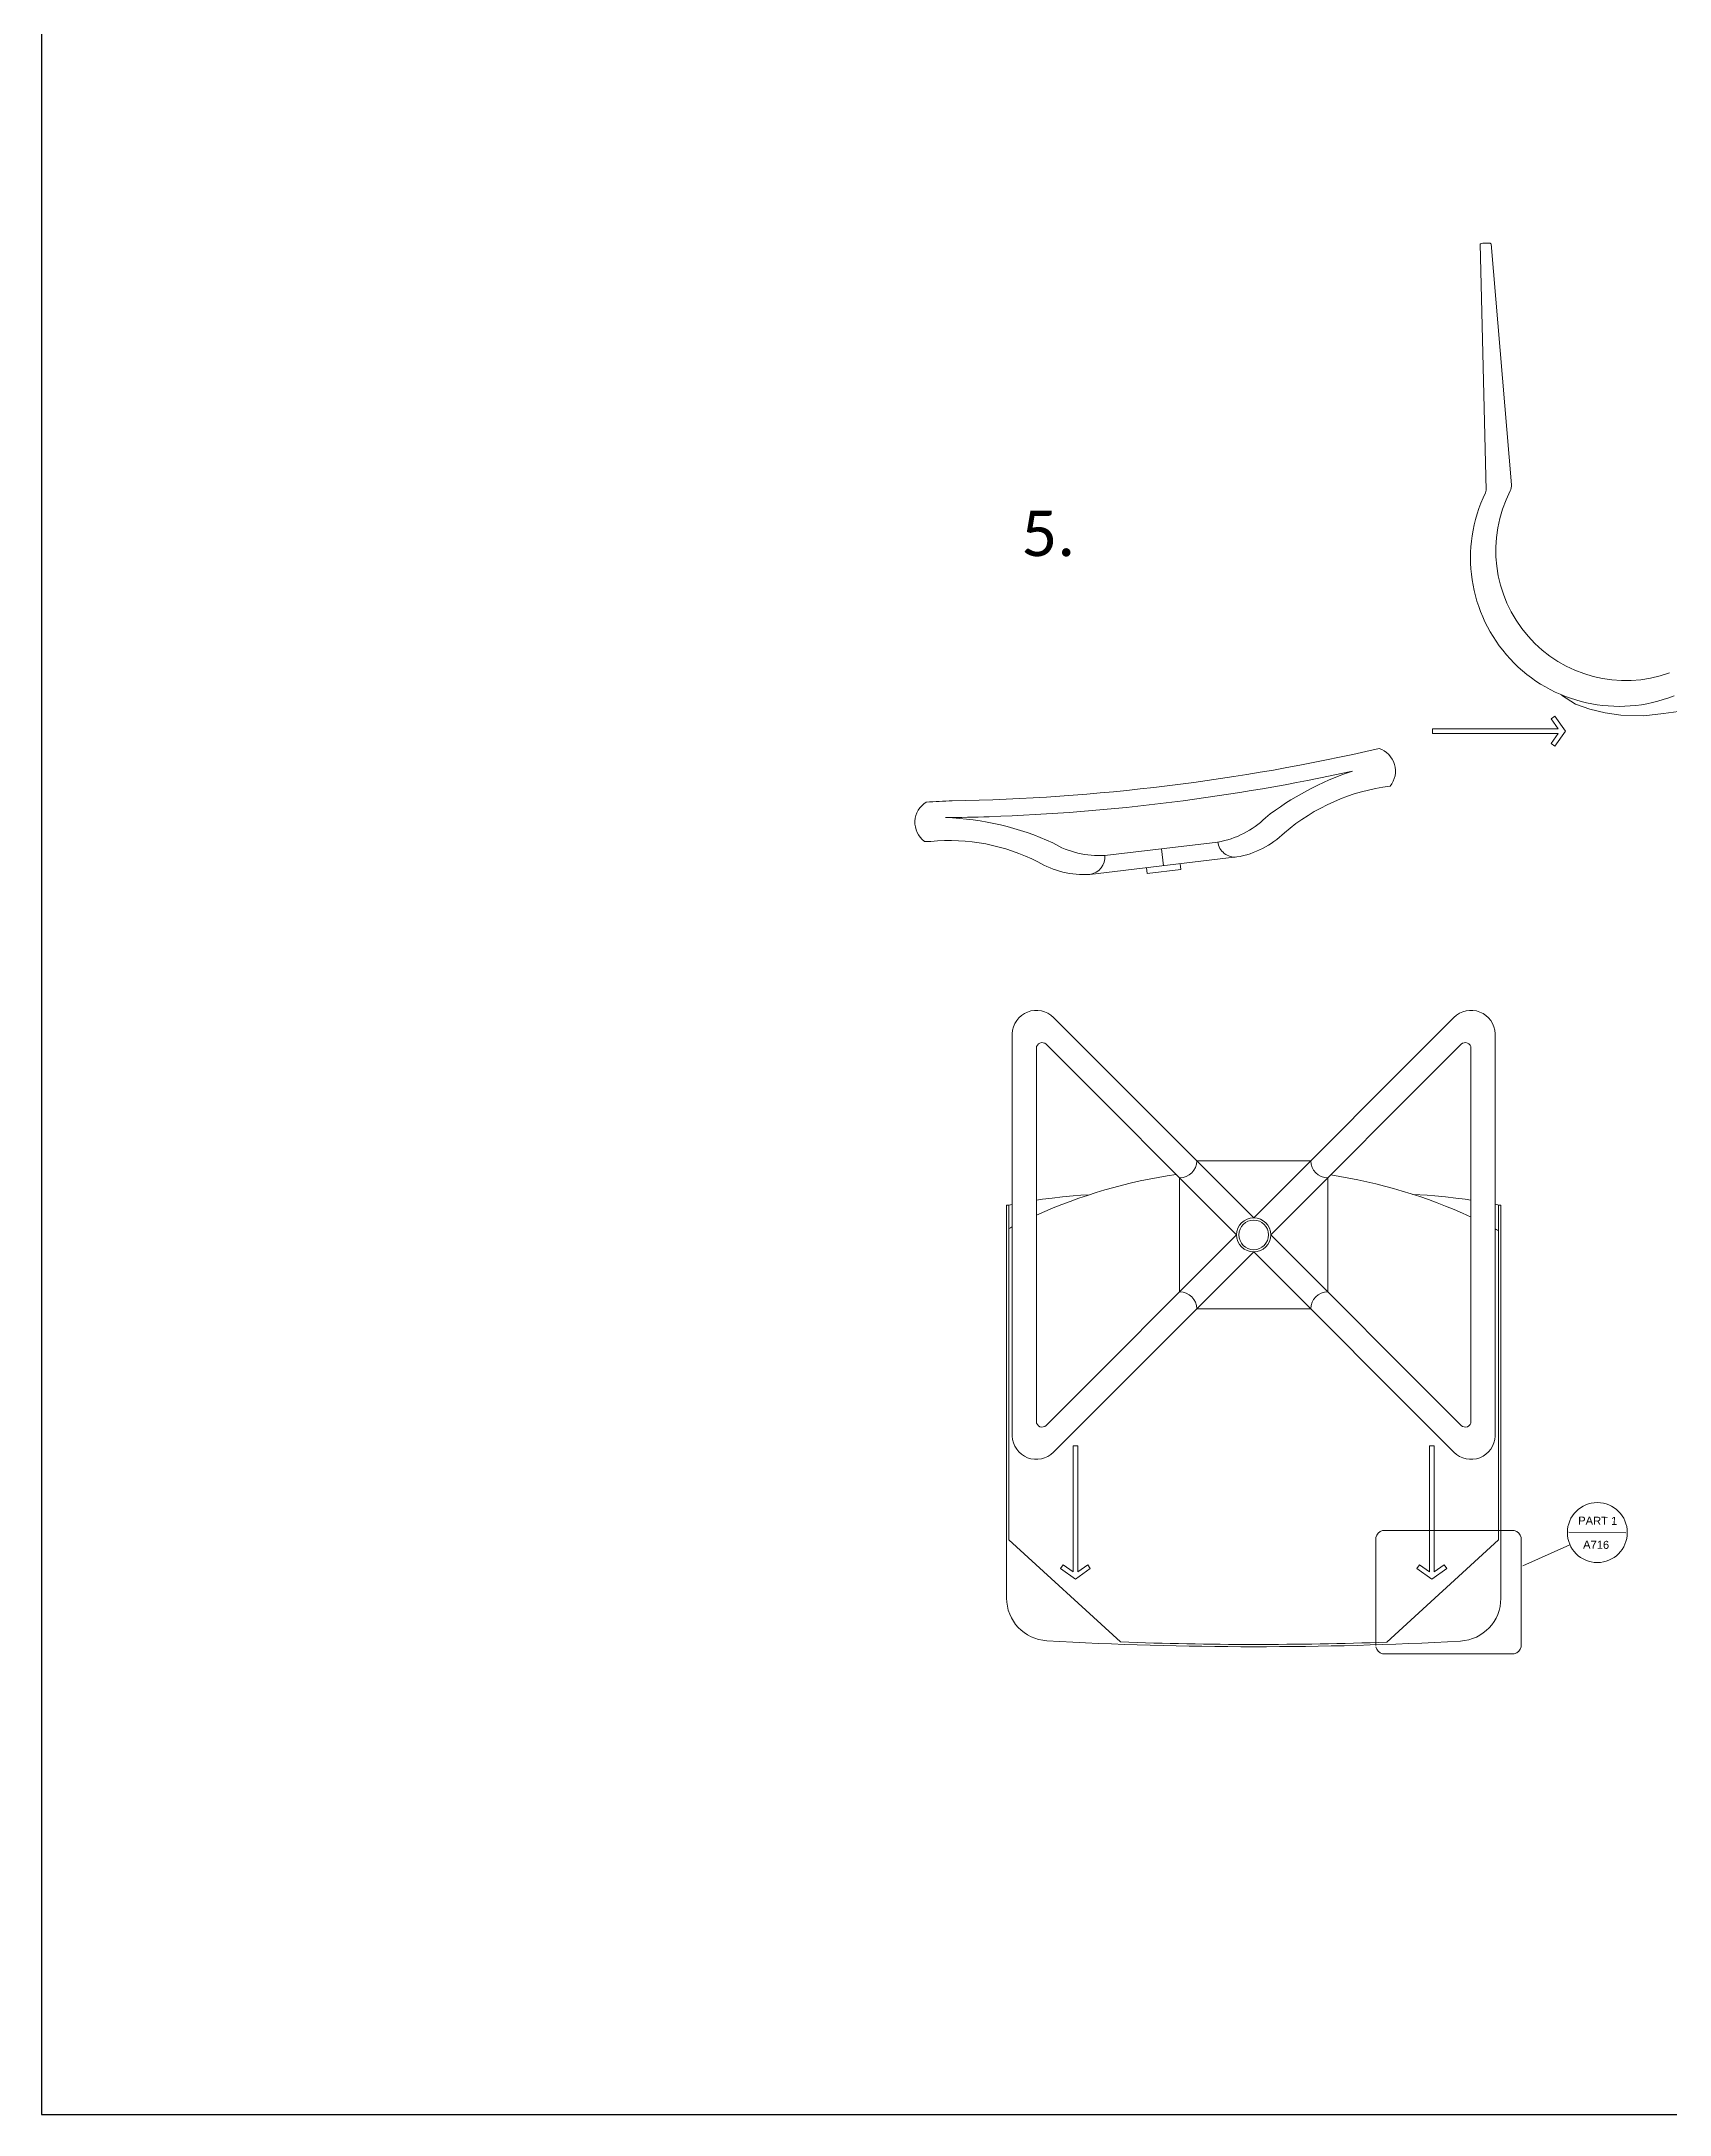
# Model space of a CAD drawing. Header units: centimetres. Extents: x 1044 to 2692, y 1454 to 1973.
# Drawn here: x 1043.6 to 1186.5, y 1553 to 1734.8 of the extents above; entities that cross this region are included whole.
import ezdxf

# ---------------------------------------------------------------- set-up
doc = ezdxf.new("R2010")
doc.units = ezdxf.units.CM
for name, color, linetype, lineweight in [('A-ANNO-DIMS', 8, 'Continuous', 9), ('A-ANNO-SYMB', 3, 'Continuous', 18), ('A-FURN', 3, 'Continuous', 20)]:
    doc.layers.add(name, color=color, linetype=linetype, lineweight=lineweight)
doc.layers.add('G-ANNO-TEXT', color=3, linetype='Continuous')
doc.layers.add('mobili', color=7, linetype='Continuous')
doc.styles.add('stile2', font='calibril.ttf', dxfattribs={"height": 0.5})

msp = doc.modelspace()

# ---------------------------------------------------------------- linework, layer by layer
at = {"layer": 'A-ANNO-DIMS'}
for p, q in [((1165.655, 1674.556), (1176.707, 1674.556)), ((1165.655, 1674.556), (1165.655, 1674.156)), ((1176.41, 1675.667), (1176.083, 1675.436)), ((1176.707, 1674.556), (1176.083, 1675.436)), ((1177.339, 1674.356), (1176.41, 1675.667)), ((1177.339, 1674.356), (1176.41, 1673.044)), ((1165.655, 1674.156), (1176.707, 1674.156)), ((1176.707, 1674.156), (1176.083, 1673.276)), ((1176.41, 1673.044), (1176.083, 1673.276)), ((1134.136, 1611.675), (1134.136, 1600.623)), ((1134.536, 1611.675), (1134.136, 1611.675)), ((1134.536, 1611.675), (1134.536, 1600.623)), ((1165.4, 1611.675), (1165.4, 1600.623)), ((1165.4, 1611.675), (1165.8, 1611.675)), ((1165.8, 1611.675), (1165.8, 1600.623)), ((1133.024, 1600.921), (1133.256, 1601.247)), ((1134.336, 1599.991), (1133.024, 1600.921)), ((1134.136, 1600.623), (1133.256, 1601.247)), ((1134.336, 1599.991), (1135.647, 1600.921)), ((1134.536, 1600.623), (1135.416, 1601.247)), ((1135.647, 1600.921), (1135.416, 1601.247)), ((1164.289, 1600.921), (1164.52, 1601.247)), ((1165.6, 1599.991), (1164.289, 1600.921)), ((1165.4, 1600.623), (1164.52, 1601.247)), ((1165.6, 1599.991), (1166.912, 1600.921)), ((1165.8, 1600.623), (1166.68, 1601.247)), ((1166.912, 1600.921), (1166.68, 1601.247))]:
    msp.add_line(p, q, dxfattribs=at)
at = {"layer": 'A-ANNO-SYMB', "color": 6}
for p, q in [((1160.687, 1603.646), (1160.687, 1594.168)), ((1172.848, 1604.25), (1161.291, 1604.25)), ((1173.452, 1594.057), (1173.452, 1603.646)), ((1161.291, 1593.452), (1172.848, 1593.452))]:
    msp.add_line(p, q, dxfattribs=at)
at = {"layer": 'A-ANNO-SYMB'}
for p, q in [((1182.631, 1604.046), (1177.631, 1604.098)), ((1177.73, 1603.004), (1173.584, 1601.159))]:
    msp.add_line(p, q, dxfattribs=at)
at = {"layer": 'A-ANNO-SYMB', "color": 6}
msp.add_circle((1180.131, 1604.072), 2.628, dxfattribs=at)
for centre, start, end in [((1161.489, 1603.448), 103.85533, 166.14467), ((1172.65, 1603.448), 13.85533, 76.14467), ((1161.489, 1594.255), 193.85533, 256.14467), ((1172.65, 1594.255), 283.85533, 346.14467)]:
    msp.add_arc(centre, 0.826, start, end, dxfattribs=at)
at = {"layer": 'A-FURN'}
for p, q in [((1169.847, 1717.07), (1170.37, 1695.484)), ((1170.821, 1717.07), (1172.6, 1695.96)), ((1136.911, 1663.455), (1146.842, 1664.63)), ((1142.053, 1662.553), (1141.877, 1664.043)), ((1135.598, 1661.789), (1148.508, 1663.317)), ((1140.563, 1662.377), (1140.622, 1661.88)), ((1143.601, 1662.233), (1140.622, 1661.88)), ((1143.542, 1662.729), (1143.601, 1662.233)), ((1149.981, 1631.679), (1132.416, 1649.244)), ((1167.546, 1649.244), (1149.981, 1631.679)), ((1128.796, 1647.819), (1128.796, 1612.539)), ((1171.166, 1647.819), (1171.166, 1612.539)), ((1130.916, 1646.537), (1130.916, 1613.821)), ((1148.481, 1630.179), (1131.77, 1646.891)), ((1151.481, 1630.179), (1168.193, 1646.891)), ((1169.046, 1646.537), (1169.046, 1613.821)), ((1144.981, 1636.679), (1154.981, 1636.679)), ((1149.981, 1631.679), (1144.981, 1636.679)), ((1149.981, 1631.679), (1154.981, 1636.679)), ((1143.481, 1635.179), (1143.481, 1625.179)), ((1148.481, 1630.179), (1143.481, 1635.179)), ((1151.481, 1630.179), (1156.481, 1635.179)), ((1156.481, 1625.179), (1156.481, 1635.179)), ((1128.296, 1632.78), (1128.296, 1598.332)), ((1128.296, 1632.78), (1128.496, 1632.78)), ((1128.496, 1632.78), (1128.496, 1603.432)), ((1171.466, 1632.78), (1171.466, 1603.438)), ((1171.466, 1632.78), (1171.666, 1632.78)), ((1171.666, 1632.78), (1171.666, 1598.305)), ((1148.481, 1630.179), (1131.77, 1613.468)), ((1148.481, 1630.179), (1143.481, 1625.179)), ((1151.481, 1630.179), (1156.481, 1625.179)), ((1151.481, 1630.179), (1168.193, 1613.468)), ((1149.981, 1628.679), (1132.416, 1611.114)), ((1149.981, 1628.679), (1144.981, 1623.679)), ((1149.981, 1628.679), (1154.981, 1623.679)), ((1149.981, 1628.679), (1167.546, 1611.114)), ((1144.981, 1623.679), (1154.981, 1623.679)), ((1128.496, 1603.432), (1138.285, 1594.483)), ((1171.466, 1603.438), (1161.651, 1594.465))]:
    msp.add_line(p, q, dxfattribs=at)
for points in [[(1169.847, 1717.07), (1169.908, 1717.096), (1170.007, 1717.123), (1170.071, 1717.133), (1170.11, 1717.139), (1170.131, 1717.143), (1170.154, 1717.144), (1170.239, 1717.147), (1170.325, 1717.151), (1170.503, 1717.154), (1170.554, 1717.153), (1170.597, 1717.15), (1170.652, 1717.143), (1170.715, 1717.132), (1170.768, 1717.115), (1170.82, 1717.086), (1170.821, 1717.07)], [(1177, 1677.52), (1178.227, 1676.722), (1179.479, 1676.277), (1180.832, 1675.966), (1182.18, 1675.757), (1184.216, 1675.702), (1185.933, 1675.9), (1188.118, 1676.2), (1190.98, 1676.486), (1192.999, 1676.7), (1195.35, 1676.99), (1198.154, 1677.406), (1200.572, 1677.569), (1202.476, 1677.768), (1203.523, 1677.994)], [(1128.496, 1632.78), (1128.796, 1632.853)], [(1130.916, 1633.211), (1131.461, 1633.301), (1132.291, 1633.407), (1133.192, 1633.516), (1134.141, 1633.613), (1134.807, 1633.649), (1135.563, 1633.698)], [(1169.046, 1633.219), (1168.547, 1633.301), (1167.717, 1633.407), (1166.816, 1633.516), (1165.867, 1633.613), (1165.201, 1633.649), (1163.955, 1633.729)], [(1171.512, 1632.78), (1171.166, 1632.864)]]:
    msp.add_lwpolyline(points, dxfattribs=at)
for radius in [1.5, 1.3]:
    msp.add_circle((1149.981, 1630.179), radius, dxfattribs=at)
for centre, radius, start, end in [((1182.028, 1689.547), 13.024, 154.01936, 291.79419), ((1169.87, 1695.471), 0.5, 334.01936, 1.38726), ((1182.632, 1690.194), 11.407, 152.74228, 289.64786), ((1171.603, 1695.876), 1, 332.74228, 4.81645), ((1120.596, 1847.513), 179.291, 270.93932, 283.01631), ((1160.335, 1670.845), 2.085, 320.78188, 72.056), ((1120.745, 1844.159), 177.414, 271.9479, 282.33692), ((1166.508, 1646.948), 25.152, 108.20111, 128.05053), ((1164.152, 1651.949), 17.715, 97.14091, 130.39617), ((1122.34, 1666.348), 2.085, 121.44627, 232.72039), ((1107.238, 1956.678), 288.892, 272.7805, 273.23378), ((1121.126, 1839.333), 172.578, 270.60617, 271.87601), ((1122.198, 1642.456), 24.32, 65.28323, 88.22368), ((1145.536, 1672.332), 7.812, 279.62146, 314.43622), ((1147.202, 1671.019), 7.812, 279.62146, 314.43622), ((1121.661, 1673.512), 8.843, 266.21479, 269.88265), ((1123.331, 1647.893), 16.862, 62.74271, 95.74562), ((1136.383, 1671.248), 7.812, 239.06605, 273.88081), ((1135.422, 1663.279), 1.5, 276.75114, 6.75114), ((1148.331, 1664.807), 1.5, 186.75114, 276.75114), ((1135.069, 1669.583), 7.812, 239.06605, 273.88081), ((1130.916, 1647.744), 2.121, 45, 177.97838), ((1169.046, 1647.744), 2.121, 2.02162, 135), ((1131.416, 1646.537), 0.5, 45, 180), ((1168.546, 1646.537), 0.5, 0, 135), ((1143.481, 1636.679), 1.5, 270, 360), ((1156.481, 1636.679), 1.5, 180, 270), ((1149.807, 1589.913), 46.044, 98.27142, 114.2224), ((1149.807, 1589.913), 46.044, 65.30116, 81.34691), ((1149.807, 1589.913), 46.044, 117.15009, 117.57042), ((1149.807, 1589.913), 46.044, 61.93924, 62.36146), ((1143.481, 1623.679), 1.5, 0, 90), ((1156.481, 1623.679), 1.5, 90, 180), ((1130.916, 1612.614), 2.121, 182.02162, 315), ((1131.416, 1613.821), 0.5, 180, 315), ((1169.046, 1612.614), 2.121, 225, 357.97838), ((1168.546, 1613.821), 0.5, 225, 0), ((1132.048, 1598.332), 3.752, 180, 266.73677), ((1167.914, 1598.305), 3.752, 273.17858, 0), ((1150.217, 1916.986), 322.924, 266.73677, 273.17858), ((1150.217, 1916.986), 322.724, 267.88124, 272.03052)]:
    msp.add_arc(centre, radius, start, end, dxfattribs=at)
at = {"layer": 'mobili'}
for p, q in [((1043.618, 1973.039), (1043.618, 1553.039)), ((1043.618, 1553.039), (1637.618, 1553.039))]:
    msp.add_line(p, q, dxfattribs=at)

# ---------------------------------------------------------------- texts
at = {"layer": 'A-ANNO-SYMB', "char_height": 0.7, "attachment_point": 3, "rotation": 359.41153, "style": 'stile2'}
for s, insert in [('{\\fArial|b0|i0|c0|p34;PART 1}', (1181.88, 1605.442)), ('{\\fArial|b0|i0|c0|p34;A716}', (1181.17, 1603.343))]:
    msp.add_mtext_dynamic_manual_height_columns(s, width=3.57485, gutter_width=2.5, heights=[0], dxfattribs=dict(at, insert=insert))
at = {"layer": 'G-ANNO-TEXT', "insert": (1129.589, 1693.695), "char_height": 4, "attachment_point": 1, "style": 'stile2'}
msp.add_mtext_dynamic_manual_height_columns('5.', width=28.35749, gutter_width=2.5, heights=[0], dxfattribs=at)

doc.saveas('drawing.dxf')
